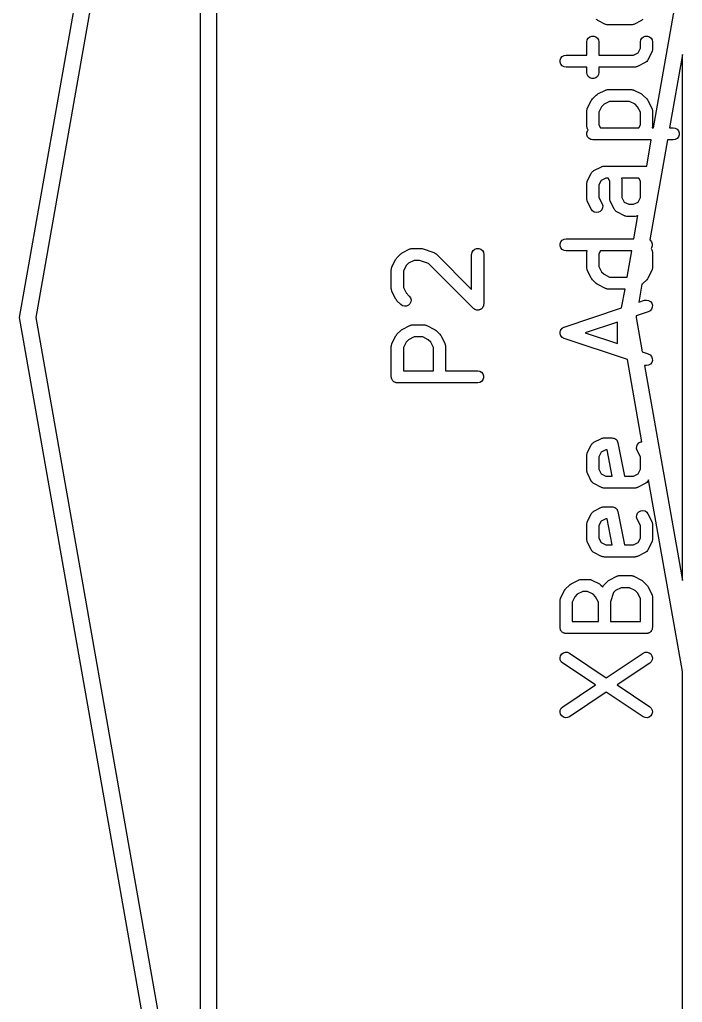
# Model space of a CAD drawing. Extents: x 173.7 to 229.3, y -126 to -74.1.
# Drawn here: x 173.65 to 181.9, y -108.52 to -96.29 of the extents above; entities that cross this region are included whole.
import ezdxf

# ---------------------------------------------------------------- set-up
doc = ezdxf.new("R2010")
doc.units = 0
doc.header["$MEASUREMENT"] = 0
doc.layers.add('BLACK', color=7, linetype='CONTINUOUS')

msp = doc.modelspace()

# ---------------------------------------------------------------- linework, layer by layer
at = {"layer": 'Black'}
for p, q in [((176.1, -89.8906), (176.1, -110.109)), ((175.9, -109.763), (175.9, -90.237)), ((173.65, -100), (175.239, -90.9878)), ((175.427, -91.0562), (173.85, -100)), ((181.54, -97.6393), (181.9, -95.5954)), ((180.838, -96.298), (180.828, -96.2911)), ((180.847, -96.3052), (180.838, -96.298)), ((180.943, -96.3528), (180.847, -96.3052)), ((181.391, -96.3052), (181.295, -96.3528)), ((181.4, -96.298), (181.391, -96.3052)), ((181.41, -96.2911), (181.4, -96.298)), ((180.947, -96.354), (180.943, -96.3528)), ((180.951, -96.3562), (180.947, -96.354)), ((180.959, -96.3577), (180.951, -96.3562)), ((180.968, -96.3602), (180.959, -96.3577)), ((180.972, -96.36), (180.968, -96.3602)), ((180.976, -96.3607), (180.972, -96.36)), ((181.262, -96.3607), (180.976, -96.3607)), ((181.266, -96.36), (181.262, -96.3607)), ((181.27, -96.3602), (181.266, -96.36)), ((181.279, -96.3577), (181.27, -96.3602)), ((181.288, -96.3562), (181.279, -96.3577)), ((181.291, -96.354), (181.288, -96.3562)), ((181.295, -96.3528), (181.291, -96.354)), ((180.711, -96.5714), (180.715, -96.5458)), ((180.711, -96.7345), (180.711, -96.5714)), ((180.715, -96.5458), (180.728, -96.5232)), ((180.728, -96.5232), (180.748, -96.5065)), ((180.748, -96.5065), (180.773, -96.4976)), ((180.773, -96.4976), (180.799, -96.4976)), ((180.799, -96.4976), (180.823, -96.5065)), ((180.823, -96.5065), (180.843, -96.5232)), ((180.843, -96.5232), (180.856, -96.5458)), ((180.856, -96.5458), (180.861, -96.5714)), ((180.861, -96.5714), (180.861, -96.7345)), ((181.377, -96.5714), (181.382, -96.5458)), ((181.377, -96.649), (181.377, -96.5714)), ((181.382, -96.5458), (181.395, -96.5232)), ((181.395, -96.5232), (181.415, -96.5065)), ((181.415, -96.5065), (181.439, -96.4976)), ((181.439, -96.4976), (181.465, -96.4976)), ((181.465, -96.4976), (181.49, -96.5065)), ((181.49, -96.5065), (181.51, -96.5232)), ((181.51, -96.5232), (181.523, -96.5458)), ((181.523, -96.5458), (181.527, -96.5714)), ((181.527, -96.5714), (181.527, -96.6667)), ((181.292, -96.7345), (181.349, -96.706)), ((181.349, -96.706), (181.377, -96.649)), ((181.519, -96.7002), (181.472, -96.7954)), ((181.521, -96.6961), (181.519, -96.7002)), ((181.523, -96.6923), (181.521, -96.6961)), ((181.524, -96.6837), (181.523, -96.6923)), ((181.527, -96.6752), (181.524, -96.6837)), ((181.527, -96.6667), (181.527, -96.6709)), ((181.527, -96.6709), (181.527, -96.6752)), ((180.379, -96.7965), (180.387, -96.772)), ((180.379, -96.8225), (180.379, -96.7965)), ((180.387, -96.847), (180.379, -96.8225)), ((180.387, -96.772), (180.404, -96.7521)), ((180.404, -96.7521), (180.427, -96.739)), ((180.427, -96.739), (180.452, -96.7345)), ((180.452, -96.7345), (180.711, -96.7345)), ((180.861, -96.7345), (181.292, -96.7345)), ((181.447, -96.8224), (181.438, -96.829)), ((181.456, -96.8164), (181.447, -96.8224)), ((181.458, -96.8147), (181.456, -96.8164)), ((181.459, -96.8135), (181.458, -96.8147)), ((181.465, -96.8043), (181.459, -96.8135)), ((181.472, -96.7954), (181.465, -96.8043)), ((181.9, -96.7297), (181.74, -97.6393)), ((181.9, -103.27), (181.9, -96.7297)), ((180.404, -96.867), (180.387, -96.847)), ((180.427, -96.88), (180.404, -96.867)), ((180.452, -96.8845), (180.427, -96.88)), ((180.711, -96.8845), (180.452, -96.8845)), ((180.711, -96.9524), (180.711, -96.8845)), ((181.31, -96.8845), (180.861, -96.8845)), ((180.861, -96.8845), (180.861, -96.9524)), ((181.314, -96.8838), (181.31, -96.8845)), ((181.318, -96.884), (181.314, -96.8838)), ((181.327, -96.8815), (181.318, -96.884)), ((181.335, -96.88), (181.327, -96.8815)), ((181.339, -96.8778), (181.335, -96.88)), ((181.343, -96.8766), (181.339, -96.8778)), ((181.438, -96.829), (181.343, -96.8766)), ((180.715, -96.978), (180.711, -96.9524)), ((180.728, -97.0006), (180.715, -96.978)), ((180.748, -97.0173), (180.728, -97.0006)), ((180.773, -97.0262), (180.748, -97.0173)), ((180.799, -97.0262), (180.773, -97.0262)), ((180.823, -97.0173), (180.799, -97.0262)), ((180.843, -97.0006), (180.823, -97.0173)), ((180.856, -96.978), (180.843, -97.0006)), ((180.861, -96.9524), (180.856, -96.978)), ((180.847, -97.2186), (180.943, -97.171)), ((180.943, -97.171), (180.947, -97.1698)), ((180.947, -97.1698), (180.951, -97.1676)), ((180.951, -97.1676), (180.959, -97.1661)), ((180.959, -97.1661), (180.968, -97.1636)), ((180.968, -97.1636), (180.972, -97.1638)), ((180.972, -97.1638), (180.976, -97.1631)), ((180.976, -97.1631), (181.262, -97.1631)), ((181.262, -97.1631), (181.266, -97.1638)), ((181.266, -97.1638), (181.27, -97.1636)), ((181.27, -97.1636), (181.279, -97.1661)), ((181.279, -97.1661), (181.288, -97.1676)), ((181.288, -97.1676), (181.291, -97.1698)), ((181.291, -97.1698), (181.295, -97.171)), ((181.295, -97.171), (181.391, -97.2186)), ((180.719, -97.395), (180.766, -97.2998)), ((180.766, -97.2998), (180.773, -97.2901)), ((180.773, -97.2901), (180.78, -97.2803)), ((180.78, -97.2803), (180.828, -97.2327)), ((180.828, -97.2327), (180.838, -97.2258)), ((180.838, -97.2258), (180.847, -97.2186)), ((180.994, -97.3131), (180.925, -97.3474)), ((181.244, -97.3131), (180.994, -97.3131)), ((181.313, -97.3474), (181.244, -97.3131)), ((181.391, -97.2186), (181.4, -97.2258)), ((181.4, -97.2258), (181.41, -97.2327)), ((181.41, -97.2327), (181.458, -97.2803)), ((181.458, -97.2803), (181.465, -97.2901)), ((181.465, -97.2901), (181.472, -97.2998)), ((181.472, -97.2998), (181.519, -97.395)), ((180.711, -97.42), (180.714, -97.4116)), ((180.711, -97.4243), (180.711, -97.42)), ((180.711, -97.4286), (180.711, -97.4243)), ((180.711, -97.619), (180.711, -97.4286)), ((180.714, -97.4116), (180.715, -97.4029)), ((180.715, -97.4029), (180.717, -97.3992)), ((180.717, -97.3992), (180.719, -97.395)), ((180.895, -97.3778), (180.861, -97.4463)), ((180.925, -97.3474), (180.895, -97.3778)), ((181.343, -97.3778), (181.313, -97.3474)), ((181.377, -97.4463), (181.343, -97.3778)), ((181.519, -97.395), (181.521, -97.3992)), ((181.521, -97.3992), (181.523, -97.4029)), ((181.523, -97.4029), (181.524, -97.4116)), ((181.524, -97.4116), (181.527, -97.42)), ((181.527, -97.42), (181.527, -97.4243)), ((181.527, -97.4243), (181.527, -97.4286)), ((181.527, -97.4286), (181.527, -97.619)), ((180.861, -97.4463), (180.861, -97.6013)), ((181.377, -97.6013), (181.377, -97.4463)), ((180.711, -97.6233), (180.711, -97.619)), ((180.711, -97.6276), (180.711, -97.6233)), ((180.714, -97.636), (180.711, -97.6276)), ((180.712, -97.7013), (180.721, -97.6768)), ((180.715, -97.6447), (180.714, -97.636)), ((180.717, -97.6484), (180.715, -97.6447)), ((180.719, -97.6526), (180.717, -97.6484)), ((180.727, -97.6693), (180.719, -97.6526)), ((180.721, -97.6768), (180.727, -97.6693)), ((180.861, -97.6013), (180.88, -97.6393)), ((180.88, -97.6393), (181.358, -97.6393)), ((181.358, -97.6393), (181.377, -97.6013)), ((181.527, -97.6276), (181.524, -97.636)), ((181.524, -97.636), (181.524, -97.6393)), ((181.524, -97.6393), (181.54, -97.6393)), ((181.527, -97.619), (181.527, -97.6233)), ((181.527, -97.6233), (181.527, -97.6276)), ((181.74, -97.6393), (181.786, -97.6393)), ((181.786, -97.6393), (181.811, -97.6438)), ((181.811, -97.6438), (181.834, -97.6568)), ((181.834, -97.6568), (181.851, -97.6768)), ((181.851, -97.6768), (181.86, -97.7013)), ((180.712, -97.7273), (180.712, -97.7013)), ((180.721, -97.7518), (180.712, -97.7273)), ((180.738, -97.7717), (180.721, -97.7518)), ((180.76, -97.7848), (180.738, -97.7717)), ((180.786, -97.7893), (180.76, -97.7848)), ((181.513, -97.7893), (180.786, -97.7893)), ((181.456, -98.116), (181.513, -97.7893)), ((181.713, -97.7893), (181.494, -99.0338)), ((181.786, -97.7893), (181.713, -97.7893)), ((181.811, -97.7848), (181.786, -97.7893)), ((181.834, -97.7717), (181.811, -97.7848)), ((181.851, -97.7518), (181.834, -97.7717)), ((181.86, -97.7273), (181.851, -97.7518)), ((181.86, -97.7013), (181.86, -97.7273)), ((180.791, -98.1776), (180.8, -98.171)), ((180.8, -98.171), (180.895, -98.1234)), ((180.895, -98.1234), (180.899, -98.1222)), ((180.899, -98.1222), (180.903, -98.12)), ((180.903, -98.12), (180.912, -98.1185)), ((180.912, -98.1185), (180.92, -98.116)), ((180.92, -98.116), (180.924, -98.1162)), ((180.924, -98.1162), (180.929, -98.1155)), ((180.929, -98.1155), (181.452, -98.1155)), ((181.452, -98.1155), (181.456, -98.116)), ((180.719, -98.2998), (180.766, -98.2046)), ((180.766, -98.2046), (180.773, -98.1957)), ((180.773, -98.1957), (180.779, -98.1865)), ((180.779, -98.1865), (180.781, -98.1853)), ((180.781, -98.1853), (180.782, -98.1836)), ((180.782, -98.1836), (180.791, -98.1776)), ((180.889, -98.294), (180.861, -98.351)), ((180.946, -98.2655), (180.889, -98.294)), ((180.977, -98.2655), (180.946, -98.2655)), ((180.996, -98.3034), (180.977, -98.2655)), ((181.143, -98.2655), (181.143, -98.2687)), ((181.358, -98.2655), (181.143, -98.2655)), ((181.143, -98.2687), (181.146, -98.2771)), ((181.146, -98.2771), (181.146, -98.2815)), ((181.146, -98.2815), (181.146, -98.2857)), ((181.146, -98.2857), (181.146, -98.5061)), ((181.377, -98.3034), (181.358, -98.2655)), ((180.711, -98.3248), (180.714, -98.3163)), ((180.711, -98.3291), (180.711, -98.3248)), ((180.711, -98.3333), (180.711, -98.3291)), ((180.711, -98.5238), (180.711, -98.3333)), ((180.714, -98.3163), (180.715, -98.3077)), ((180.715, -98.3077), (180.717, -98.3039)), ((180.717, -98.3039), (180.719, -98.2998)), ((180.861, -98.351), (180.861, -98.5061)), ((180.996, -98.5238), (180.996, -98.3034)), ((181.377, -98.5061), (181.377, -98.3034)), ((180.711, -98.5281), (180.711, -98.5238)), ((180.711, -98.5324), (180.711, -98.5281)), ((180.714, -98.5408), (180.711, -98.5324)), ((180.861, -98.5061), (180.9, -98.5855)), ((180.997, -98.5281), (180.996, -98.5238)), ((180.997, -98.5324), (180.997, -98.5281)), ((180.999, -98.5408), (180.997, -98.5324)), ((181.146, -98.5061), (181.175, -98.5631)), ((181.349, -98.5631), (181.377, -98.5061)), ((180.715, -98.5495), (180.714, -98.5408)), ((180.717, -98.5532), (180.715, -98.5495)), ((180.719, -98.5573), (180.717, -98.5532)), ((180.766, -98.6526), (180.719, -98.5573)), ((180.782, -98.6735), (180.766, -98.6526)), ((180.896, -98.6604), (180.878, -98.6793)), ((180.906, -98.6365), (180.896, -98.6604)), ((180.9, -98.5855), (180.908, -98.6105)), ((180.908, -98.6105), (180.906, -98.6365)), ((181.001, -98.5495), (180.999, -98.5408)), ((181.003, -98.5532), (181.001, -98.5495)), ((181.004, -98.5573), (181.003, -98.5532)), ((181.052, -98.6526), (181.004, -98.5573)), ((181.059, -98.6614), (181.052, -98.6526)), ((181.065, -98.6706), (181.059, -98.6614)), ((181.175, -98.5631), (181.232, -98.5917)), ((181.232, -98.5917), (181.292, -98.5917)), ((181.292, -98.5917), (181.349, -98.5631)), ((180.804, -98.6879), (180.782, -98.6735)), ((180.829, -98.6939), (180.804, -98.6879)), ((180.855, -98.6909), (180.829, -98.6939)), ((180.878, -98.6793), (180.855, -98.6909)), ((181.066, -98.6718), (181.065, -98.6706)), ((181.067, -98.6735), (181.066, -98.6718)), ((181.077, -98.6796), (181.067, -98.6735)), ((181.086, -98.6861), (181.077, -98.6796)), ((181.181, -98.7337), (181.086, -98.6861)), ((181.185, -98.735), (181.181, -98.7337)), ((181.189, -98.7371), (181.185, -98.735)), ((181.197, -98.7387), (181.189, -98.7371)), ((181.206, -98.7412), (181.197, -98.7387)), ((181.21, -98.7409), (181.206, -98.7412)), ((181.214, -98.7417), (181.21, -98.7409)), ((181.31, -98.7417), (181.214, -98.7417)), ((181.296, -99.0202), (181.347, -98.7318)), ((181.314, -98.7409), (181.31, -98.7417)), ((181.318, -98.7412), (181.314, -98.7409)), ((181.327, -98.7387), (181.318, -98.7412)), ((181.335, -98.7371), (181.327, -98.7387)), ((181.339, -98.735), (181.335, -98.7371)), ((181.343, -98.7337), (181.339, -98.735)), ((181.347, -98.7318), (181.343, -98.7337)), ((180.404, -99.0378), (180.427, -99.0248)), ((180.427, -99.0248), (180.452, -99.0202)), ((180.452, -99.0202), (181.296, -99.0202)), ((178.414, -99.1948), (178.509, -99.1472)), ((178.509, -99.1472), (178.513, -99.146)), ((178.513, -99.146), (178.517, -99.1438)), ((178.517, -99.1438), (178.526, -99.1423)), ((178.526, -99.1423), (178.534, -99.1398)), ((178.534, -99.1398), (178.539, -99.14)), ((178.539, -99.14), (178.543, -99.1393)), ((178.543, -99.1393), (178.638, -99.1393)), ((178.638, -99.1393), (178.65, -99.1414)), ((178.65, -99.1414), (178.662, -99.1431)), ((178.662, -99.1431), (178.805, -99.1908)), ((179.295, -99.1661), (179.315, -99.1493)), ((179.315, -99.1493), (179.339, -99.1404)), ((179.339, -99.1404), (179.365, -99.1404)), ((179.365, -99.1404), (179.39, -99.1493)), ((179.39, -99.1493), (179.41, -99.1661)), ((180.379, -99.0822), (180.387, -99.0577)), ((180.379, -99.1083), (180.379, -99.0822)), ((180.387, -99.1327), (180.379, -99.1083)), ((180.387, -99.0577), (180.404, -99.0378)), ((180.404, -99.1527), (180.387, -99.1327)), ((181.494, -99.0338), (181.501, -99.0378)), ((181.501, -99.0378), (181.517, -99.0577)), ((181.517, -99.1327), (181.511, -99.1402)), ((181.511, -99.1402), (181.519, -99.1569)), ((181.517, -99.0577), (181.526, -99.0822)), ((181.526, -99.1083), (181.517, -99.1327)), ((181.526, -99.0822), (181.526, -99.1083)), ((178.333, -99.276), (178.34, -99.2663)), ((178.34, -99.2663), (178.347, -99.2565)), ((178.347, -99.2565), (178.395, -99.2089)), ((178.395, -99.2089), (178.404, -99.202)), ((178.404, -99.202), (178.414, -99.1948)), ((178.805, -99.1908), (178.808, -99.1928)), ((178.808, -99.1928), (178.813, -99.1939)), ((178.813, -99.1939), (178.82, -99.199)), ((178.82, -99.199), (178.828, -99.2032)), ((178.828, -99.2032), (178.83, -99.2064)), ((178.83, -99.2064), (178.834, -99.2089)), ((178.834, -99.2089), (179.277, -99.6523)), ((179.277, -99.2143), (179.282, -99.1886)), ((179.277, -99.6523), (179.277, -99.2143)), ((179.282, -99.1886), (179.295, -99.1661)), ((179.41, -99.1661), (179.423, -99.1886)), ((179.423, -99.1886), (179.427, -99.2143)), ((179.427, -99.2143), (179.427, -99.8333)), ((180.427, -99.1657), (180.404, -99.1527)), ((180.452, -99.1702), (180.427, -99.1657)), ((180.714, -99.1702), (180.452, -99.1702)), ((180.711, -99.1819), (180.714, -99.1735)), ((180.711, -99.1862), (180.711, -99.1819)), ((180.711, -99.1905), (180.711, -99.1862)), ((180.711, -99.381), (180.711, -99.1905)), ((180.714, -99.1735), (180.714, -99.1702)), ((180.88, -99.1702), (180.861, -99.2082)), ((180.861, -99.2082), (180.861, -99.3632)), ((181.27, -99.1702), (180.88, -99.1702)), ((181.212, -99.4964), (181.27, -99.1702)), ((181.519, -99.1569), (181.521, -99.1611)), ((181.521, -99.1611), (181.523, -99.1648)), ((181.523, -99.1648), (181.524, -99.1735)), ((181.524, -99.1735), (181.527, -99.1819)), ((181.527, -99.1819), (181.527, -99.1862)), ((181.527, -99.1862), (181.527, -99.1905)), ((181.527, -99.1905), (181.527, -99.381)), ((178.278, -99.3962), (178.28, -99.3878)), ((178.28, -99.3878), (178.282, -99.3791)), ((178.282, -99.3791), (178.284, -99.3754)), ((178.284, -99.3754), (178.285, -99.3712)), ((178.285, -99.3712), (178.333, -99.276)), ((178.462, -99.3539), (178.427, -99.4225)), ((178.492, -99.3235), (178.462, -99.3539)), ((178.561, -99.2893), (178.492, -99.3235)), ((178.626, -99.2893), (178.561, -99.2893)), ((178.74, -99.3275), (178.626, -99.2893)), ((179.299, -99.8864), (178.74, -99.3275)), ((180.711, -99.3852), (180.711, -99.381)), ((180.711, -99.3895), (180.711, -99.3852)), ((180.714, -99.3979), (180.711, -99.3895)), ((180.861, -99.3632), (180.895, -99.4318)), ((181.527, -99.3895), (181.524, -99.3979)), ((181.527, -99.381), (181.527, -99.3852)), ((181.527, -99.3852), (181.527, -99.3895)), ((178.277, -99.4048), (178.278, -99.4005)), ((178.277, -99.6429), (178.277, -99.4048)), ((178.278, -99.4005), (178.278, -99.3962)), ((178.427, -99.4225), (178.427, -99.6252)), ((180.715, -99.4066), (180.714, -99.3979)), ((180.717, -99.4103), (180.715, -99.4066)), ((180.719, -99.4145), (180.717, -99.4103)), ((180.766, -99.5097), (180.719, -99.4145)), ((180.773, -99.5194), (180.766, -99.5097)), ((180.895, -99.4318), (180.925, -99.4622)), ((180.925, -99.4622), (180.994, -99.4964)), ((180.994, -99.4964), (181.212, -99.4964)), ((181.472, -99.5097), (181.465, -99.5194)), ((181.519, -99.4145), (181.472, -99.5097)), ((181.521, -99.4103), (181.519, -99.4145)), ((181.523, -99.4066), (181.521, -99.4103)), ((181.524, -99.3979), (181.523, -99.4066)), ((178.427, -99.6252), (178.462, -99.6937)), ((180.78, -99.5292), (180.773, -99.5194)), ((180.828, -99.5768), (180.78, -99.5292)), ((180.838, -99.5837), (180.828, -99.5768)), ((180.847, -99.5909), (180.838, -99.5837)), ((180.943, -99.6385), (180.847, -99.5909)), ((180.947, -99.6397), (180.943, -99.6385)), ((180.951, -99.6419), (180.947, -99.6397)), ((181.396, -99.5868), (181.357, -99.8099)), ((181.4, -99.5837), (181.396, -99.5868)), ((181.41, -99.5768), (181.4, -99.5837)), ((181.458, -99.5292), (181.41, -99.5768)), ((181.465, -99.5194), (181.458, -99.5292)), ((178.278, -99.6471), (178.277, -99.6429)), ((178.278, -99.6514), (178.278, -99.6471)), ((178.28, -99.6599), (178.278, -99.6514)), ((178.282, -99.6685), (178.28, -99.6599)), ((178.284, -99.6723), (178.282, -99.6685)), ((178.285, -99.6764), (178.284, -99.6723)), ((178.333, -99.7716), (178.285, -99.6764)), ((178.462, -99.6937), (178.501, -99.7327)), ((178.501, -99.7327), (178.516, -99.754)), ((178.516, -99.754), (178.522, -99.7792)), ((180.959, -99.6434), (180.951, -99.6419)), ((180.968, -99.6459), (180.959, -99.6434)), ((180.972, -99.6457), (180.968, -99.6459)), ((180.976, -99.6464), (180.972, -99.6457)), ((181.186, -99.6464), (180.976, -99.6464)), ((181.144, -99.8808), (181.186, -99.6464)), ((178.34, -99.7813), (178.333, -99.7716)), ((178.347, -99.7911), (178.34, -99.7813)), ((178.395, -99.8387), (178.347, -99.7911)), ((178.416, -99.8537), (178.395, -99.8387)), ((178.441, -99.8604), (178.416, -99.8537)), ((178.467, -99.8582), (178.441, -99.8604)), ((178.491, -99.8472), (178.467, -99.8582)), ((178.509, -99.8287), (178.491, -99.8472)), ((178.52, -99.8051), (178.509, -99.8287)), ((178.522, -99.7792), (178.52, -99.8051)), ((179.41, -99.8815), (179.402, -99.8878)), ((179.411, -99.8787), (179.41, -99.8815)), ((179.414, -99.8764), (179.411, -99.8787)), ((179.418, -99.8675), (179.414, -99.8764)), ((179.423, -99.859), (179.418, -99.8675)), ((179.425, -99.8527), (179.423, -99.8557)), ((179.423, -99.8557), (179.423, -99.859)), ((179.426, -99.843), (179.425, -99.8527)), ((179.427, -99.8333), (179.426, -99.843)), ((180.429, -100.119), (181.144, -99.8808)), ((181.357, -99.8099), (181.429, -99.786)), ((181.429, -99.786), (181.454, -99.7822)), ((181.454, -99.7822), (181.48, -99.7874)), ((181.48, -99.7874), (181.502, -99.801)), ((181.502, -99.801), (181.518, -99.8214)), ((181.526, -99.8722), (181.516, -99.8964)), ((181.518, -99.8214), (181.527, -99.8461)), ((181.527, -99.8461), (181.526, -99.8722)), ((175.239, -109.012), (173.65, -100)), ((173.85, -100), (175.427, -108.944)), ((179.307, -99.892), (179.299, -99.8864)), ((179.315, -99.8983), (179.307, -99.892)), ((179.318, -99.8994), (179.315, -99.8983)), ((179.321, -99.9013), (179.318, -99.8994)), ((179.33, -99.9038), (179.321, -99.9013)), ((179.339, -99.9072), (179.33, -99.9038)), ((179.343, -99.9072), (179.339, -99.9072)), ((179.346, -99.908), (179.343, -99.9072)), ((179.356, -99.9072), (179.346, -99.908)), ((179.365, -99.9072), (179.356, -99.9072)), ((179.369, -99.9061), (179.365, -99.9072)), ((179.372, -99.9058), (179.369, -99.9061)), ((179.381, -99.9016), (179.372, -99.9058)), ((179.39, -99.8983), (179.381, -99.9016)), ((179.392, -99.8962), (179.39, -99.8983)), ((179.395, -99.8948), (179.392, -99.8962)), ((179.402, -99.8878), (179.395, -99.8948)), ((181.327, -99.9779), (181.323, -100)), ((181.323, -100), (181.399, -100.427)), ((181.476, -99.9283), (181.327, -99.9779)), ((181.499, -99.9159), (181.476, -99.9283)), ((181.516, -99.8964), (181.499, -99.9159)), ((178.414, -100.147), (178.509, -100.1)), ((178.509, -100.1), (178.513, -100.098)), ((178.513, -100.098), (178.517, -100.096)), ((178.517, -100.096), (178.526, -100.095)), ((178.526, -100.095), (178.534, -100.092)), ((178.534, -100.092), (178.539, -100.092)), ((178.539, -100.092), (178.543, -100.092)), ((178.543, -100.092), (178.686, -100.092)), ((178.686, -100.092), (178.69, -100.092)), ((178.69, -100.092), (178.694, -100.092)), ((178.694, -100.092), (178.703, -100.095)), ((178.703, -100.095), (178.711, -100.096)), ((178.711, -100.096), (178.715, -100.098)), ((178.715, -100.098), (178.719, -100.1)), ((178.719, -100.1), (178.814, -100.147)), ((180.406, -100.132), (180.415, -100.126)), ((180.415, -100.126), (180.425, -100.121)), ((180.425, -100.121), (180.427, -100.12)), ((180.427, -100.12), (180.429, -100.119)), ((181.092, -100.056), (180.69, -100.19)), ((181.092, -100.325), (181.092, -100.056)), ((178.285, -100.324), (178.333, -100.228)), ((178.333, -100.228), (178.34, -100.219)), ((178.34, -100.219), (178.347, -100.209)), ((178.347, -100.209), (178.395, -100.161)), ((178.395, -100.161), (178.404, -100.154)), ((178.404, -100.154), (178.414, -100.147)), ((178.561, -100.242), (178.492, -100.276)), ((178.668, -100.242), (178.561, -100.242)), ((178.737, -100.276), (178.668, -100.242)), ((178.814, -100.147), (178.824, -100.154)), ((178.824, -100.154), (178.834, -100.161)), ((178.834, -100.161), (178.882, -100.209)), ((178.882, -100.209), (178.888, -100.219)), ((178.888, -100.219), (178.896, -100.228)), ((178.896, -100.228), (178.943, -100.324)), ((180.378, -100.179), (180.379, -100.178)), ((180.378, -100.19), (180.378, -100.179)), ((180.378, -100.201), (180.378, -100.19)), ((180.379, -100.203), (180.378, -100.201)), ((180.379, -100.175), (180.383, -100.165)), ((180.379, -100.178), (180.379, -100.175)), ((180.379, -100.206), (180.379, -100.203)), ((180.383, -100.216), (180.379, -100.206)), ((180.383, -100.165), (180.386, -100.155)), ((180.386, -100.226), (180.383, -100.216)), ((180.386, -100.155), (180.388, -100.153)), ((180.388, -100.228), (180.386, -100.226)), ((180.388, -100.151), (180.396, -100.143)), ((180.388, -100.153), (180.388, -100.151)), ((180.388, -100.23), (180.388, -100.228)), ((180.396, -100.238), (180.388, -100.23)), ((180.396, -100.143), (180.403, -100.134)), ((180.403, -100.247), (180.396, -100.238)), ((180.403, -100.134), (180.404, -100.133)), ((180.404, -100.248), (180.403, -100.247)), ((180.404, -100.133), (180.406, -100.132)), ((180.406, -100.249), (180.404, -100.248)), ((180.415, -100.254), (180.406, -100.249)), ((180.69, -100.19), (181.092, -100.325)), ((178.277, -100.357), (178.278, -100.353)), ((178.277, -100.738), (178.277, -100.357)), ((178.278, -100.349), (178.28, -100.34)), ((178.278, -100.353), (178.278, -100.349)), ((178.28, -100.34), (178.282, -100.331)), ((178.282, -100.331), (178.284, -100.328)), ((178.284, -100.328), (178.285, -100.324)), ((178.462, -100.306), (178.427, -100.375)), ((178.492, -100.276), (178.462, -100.306)), ((178.767, -100.306), (178.737, -100.276)), ((178.801, -100.375), (178.767, -100.306)), ((178.943, -100.324), (178.945, -100.328)), ((178.945, -100.328), (178.947, -100.331)), ((178.947, -100.331), (178.948, -100.34)), ((178.948, -100.34), (178.951, -100.349)), ((178.951, -100.349), (178.95, -100.353)), ((178.95, -100.353), (178.951, -100.357)), ((178.951, -100.357), (178.951, -100.663)), ((180.425, -100.26), (180.415, -100.254)), ((180.427, -100.261), (180.425, -100.26)), ((180.429, -100.262), (180.427, -100.261)), ((181.216, -100.524), (180.429, -100.262)), ((178.427, -100.375), (178.427, -100.663)), ((178.801, -100.663), (178.801, -100.375)), ((181.399, -100.427), (181.476, -100.453)), ((181.476, -100.453), (181.499, -100.465)), ((181.499, -100.465), (181.516, -100.485)), ((181.516, -100.485), (181.526, -100.509)), ((181.396, -101.546), (181.216, -100.524)), ((181.429, -100.595), (181.428, -100.595)), ((181.428, -100.595), (181.9, -103.27)), ((181.454, -100.599), (181.429, -100.595)), ((181.48, -100.594), (181.454, -100.599)), ((181.502, -100.58), (181.48, -100.594)), ((181.518, -100.56), (181.502, -100.58)), ((181.527, -100.535), (181.518, -100.56)), ((181.526, -100.509), (181.527, -100.535)), ((178.279, -100.745), (178.277, -100.738)), ((178.427, -100.663), (178.801, -100.663)), ((178.951, -100.663), (179.352, -100.663)), ((179.352, -100.663), (179.378, -100.668)), ((179.378, -100.668), (179.401, -100.681)), ((179.401, -100.681), (179.417, -100.701)), ((179.417, -100.701), (179.426, -100.725)), ((179.426, -100.725), (179.426, -100.751)), ((178.279, -100.751), (178.279, -100.745)), ((178.281, -100.757), (178.279, -100.751)), ((178.282, -100.764), (178.281, -100.757)), ((178.285, -100.769), (178.282, -100.764)), ((178.287, -100.776), (178.285, -100.769)), ((178.292, -100.781), (178.287, -100.776)), ((178.295, -100.786), (178.292, -100.781)), ((178.3, -100.791), (178.295, -100.786)), ((178.304, -100.796), (178.3, -100.791)), ((178.31, -100.799), (178.304, -100.796)), ((178.315, -100.803), (178.31, -100.799)), ((178.321, -100.805), (178.315, -100.803)), ((178.327, -100.809), (178.321, -100.805)), ((178.333, -100.81), (178.327, -100.809)), ((178.339, -100.812), (178.333, -100.81)), ((178.346, -100.812), (178.339, -100.812)), ((178.352, -100.813), (178.346, -100.812)), ((179.352, -100.813), (178.352, -100.813)), ((179.378, -100.809), (179.352, -100.813)), ((179.401, -100.796), (179.378, -100.809)), ((179.417, -100.776), (179.401, -100.796)), ((179.426, -100.751), (179.417, -100.776)), ((180.719, -101.681), (180.766, -101.586)), ((180.766, -101.586), (180.773, -101.577)), ((180.773, -101.577), (180.779, -101.567)), ((180.779, -101.567), (180.781, -101.566)), ((180.781, -101.566), (180.782, -101.565)), ((180.782, -101.565), (180.791, -101.559)), ((180.791, -101.559), (180.8, -101.552)), ((180.8, -101.552), (180.895, -101.504)), ((180.895, -101.504), (180.899, -101.503)), ((180.899, -101.503), (180.903, -101.501)), ((180.903, -101.501), (180.912, -101.499)), ((180.912, -101.499), (180.92, -101.497)), ((180.92, -101.497), (180.924, -101.497)), ((180.924, -101.497), (180.929, -101.496)), ((180.929, -101.496), (181.024, -101.496)), ((181.024, -101.496), (181.036, -101.499)), ((181.036, -101.499), (181.048, -101.5)), ((181.048, -101.5), (181.049, -101.501)), ((181.049, -101.501), (181.049, -101.501)), ((181.049, -101.501), (181.06, -101.507)), ((181.06, -101.507), (181.071, -101.513)), ((181.071, -101.513), (181.071, -101.514)), ((181.071, -101.514), (181.072, -101.514)), ((181.072, -101.514), (181.08, -101.523)), ((181.08, -101.523), (181.088, -101.532)), ((181.088, -101.532), (181.088, -101.533)), ((181.088, -101.533), (181.089, -101.534)), ((181.089, -101.534), (181.093, -101.545)), ((181.093, -101.545), (181.097, -101.557)), ((181.097, -101.557), (181.181, -101.973)), ((181.332, -101.602), (181.342, -101.578)), ((181.342, -101.578), (181.36, -101.559)), ((181.36, -101.559), (181.383, -101.547)), ((181.383, -101.547), (181.396, -101.546)), ((180.711, -101.706), (180.714, -101.697)), ((180.711, -101.71), (180.711, -101.706)), ((180.711, -101.714), (180.711, -101.71)), ((180.711, -101.905), (180.711, -101.714)), ((180.714, -101.697), (180.715, -101.689)), ((180.715, -101.689), (180.717, -101.685)), ((180.717, -101.685), (180.719, -101.681)), ((180.889, -101.675), (180.861, -101.732)), ((180.946, -101.646), (180.889, -101.675)), ((180.962, -101.646), (180.946, -101.646)), ((181.028, -101.973), (180.962, -101.646)), ((181.33, -101.628), (181.332, -101.602)), ((181.338, -101.653), (181.33, -101.628)), ((181.377, -101.732), (181.338, -101.653)), ((180.861, -101.732), (180.861, -101.887)), ((181.377, -101.887), (181.377, -101.732)), ((180.711, -101.909), (180.711, -101.905)), ((180.711, -101.913), (180.711, -101.909)), ((180.714, -101.922), (180.711, -101.913)), ((180.715, -101.93), (180.714, -101.922)), ((180.717, -101.934), (180.715, -101.93)), ((180.719, -101.938), (180.717, -101.934)), ((180.766, -102.034), (180.719, -101.938)), ((180.861, -101.887), (180.889, -101.944)), ((180.889, -101.944), (180.946, -101.973)), ((181.292, -101.973), (181.349, -101.944)), ((181.349, -101.944), (181.377, -101.887)), ((180.773, -102.042), (180.766, -102.034)), ((180.779, -102.052), (180.773, -102.042)), ((180.781, -102.053), (180.779, -102.052)), ((180.782, -102.054), (180.781, -102.053)), ((180.791, -102.061), (180.782, -102.054)), ((180.8, -102.067), (180.791, -102.061)), ((180.895, -102.115), (180.8, -102.067)), ((180.946, -101.973), (181.028, -101.973)), ((181.181, -101.973), (181.292, -101.973)), ((181.438, -102.067), (181.343, -102.115)), ((181.447, -102.061), (181.438, -102.067)), ((181.456, -102.054), (181.447, -102.061)), ((181.458, -102.053), (181.456, -102.054)), ((181.459, -102.052), (181.458, -102.053)), ((181.465, -102.042), (181.459, -102.052)), ((181.472, -102.034), (181.465, -102.042)), ((181.479, -102.019), (181.472, -102.034)), ((181.9, -104.405), (181.479, -102.019)), ((180.899, -102.116), (180.895, -102.115)), ((180.903, -102.118), (180.899, -102.116)), ((180.912, -102.12), (180.903, -102.118)), ((180.92, -102.122), (180.912, -102.12)), ((180.924, -102.122), (180.92, -102.122)), ((180.929, -102.123), (180.924, -102.122)), ((181.31, -102.123), (180.929, -102.123)), ((181.314, -102.122), (181.31, -102.123)), ((181.318, -102.122), (181.314, -102.122)), ((181.327, -102.12), (181.318, -102.122)), ((181.335, -102.118), (181.327, -102.12)), ((181.339, -102.116), (181.335, -102.118)), ((181.343, -102.115), (181.339, -102.116)), ((180.719, -102.538), (180.766, -102.443)), ((180.766, -102.443), (180.773, -102.434)), ((180.773, -102.434), (180.779, -102.425)), ((180.779, -102.425), (180.781, -102.423)), ((180.781, -102.423), (180.782, -102.422)), ((180.782, -102.422), (180.791, -102.416)), ((180.791, -102.416), (180.8, -102.409)), ((180.8, -102.409), (180.895, -102.361)), ((180.895, -102.361), (180.899, -102.36)), ((180.899, -102.36), (180.903, -102.358)), ((180.903, -102.358), (180.912, -102.357)), ((180.912, -102.357), (180.92, -102.354)), ((180.92, -102.354), (180.924, -102.354)), ((180.924, -102.354), (180.929, -102.354)), ((180.929, -102.354), (181.024, -102.354)), ((181.024, -102.354), (181.036, -102.356)), ((181.036, -102.356), (181.048, -102.358)), ((181.048, -102.358), (181.049, -102.358)), ((181.049, -102.358), (181.049, -102.358)), ((181.049, -102.358), (181.06, -102.364)), ((181.06, -102.364), (181.071, -102.37)), ((181.071, -102.37), (181.071, -102.371)), ((181.071, -102.371), (181.072, -102.371)), ((181.072, -102.371), (181.08, -102.38)), ((181.08, -102.38), (181.088, -102.39)), ((181.088, -102.39), (181.088, -102.39)), ((181.088, -102.39), (181.089, -102.391)), ((181.089, -102.391), (181.093, -102.403)), ((181.093, -102.403), (181.097, -102.414)), ((181.097, -102.414), (181.181, -102.83)), ((181.332, -102.459), (181.342, -102.435)), ((181.342, -102.435), (181.36, -102.416)), ((181.36, -102.416), (181.383, -102.404)), ((181.383, -102.404), (181.409, -102.401)), ((181.409, -102.401), (181.435, -102.407)), ((181.435, -102.407), (181.456, -102.422)), ((181.456, -102.422), (181.472, -102.443)), ((181.472, -102.443), (181.519, -102.538)), ((180.711, -102.563), (180.714, -102.554)), ((180.711, -102.567), (180.711, -102.563)), ((180.711, -102.571), (180.711, -102.567)), ((180.711, -102.762), (180.711, -102.571)), ((180.714, -102.554), (180.715, -102.546)), ((180.715, -102.546), (180.717, -102.542)), ((180.717, -102.542), (180.719, -102.538)), ((180.889, -102.532), (180.861, -102.589)), ((180.946, -102.504), (180.889, -102.532)), ((180.962, -102.504), (180.946, -102.504)), ((181.028, -102.83), (180.962, -102.504)), ((181.33, -102.485), (181.332, -102.459)), ((181.338, -102.51), (181.33, -102.485)), ((181.377, -102.589), (181.338, -102.51)), ((181.519, -102.538), (181.521, -102.542)), ((181.521, -102.542), (181.523, -102.546)), ((181.523, -102.546), (181.524, -102.554)), ((181.524, -102.554), (181.527, -102.563)), ((181.527, -102.563), (181.527, -102.567)), ((181.527, -102.567), (181.527, -102.571)), ((181.527, -102.571), (181.527, -102.762)), ((180.861, -102.589), (180.861, -102.744)), ((181.377, -102.744), (181.377, -102.589)), ((180.711, -102.766), (180.711, -102.762)), ((180.711, -102.77), (180.711, -102.766)), ((180.714, -102.779), (180.711, -102.77)), ((180.715, -102.788), (180.714, -102.779)), ((180.717, -102.791), (180.715, -102.788)), ((180.719, -102.795), (180.717, -102.791)), ((180.766, -102.891), (180.719, -102.795)), ((180.861, -102.744), (180.889, -102.801)), ((180.889, -102.801), (180.946, -102.83)), ((181.292, -102.83), (181.349, -102.801)), ((181.349, -102.801), (181.377, -102.744)), ((181.519, -102.795), (181.472, -102.891)), ((181.521, -102.791), (181.519, -102.795)), ((181.523, -102.788), (181.521, -102.791)), ((181.524, -102.779), (181.523, -102.788)), ((181.527, -102.77), (181.524, -102.779)), ((181.527, -102.762), (181.527, -102.766)), ((181.527, -102.766), (181.527, -102.77)), ((180.773, -102.9), (180.766, -102.891)), ((180.779, -102.909), (180.773, -102.9)), ((180.781, -102.91), (180.779, -102.909)), ((180.782, -102.912), (180.781, -102.91)), ((180.791, -102.918), (180.782, -102.912)), ((180.8, -102.924), (180.791, -102.918)), ((180.895, -102.972), (180.8, -102.924)), ((180.946, -102.83), (181.028, -102.83)), ((181.181, -102.83), (181.292, -102.83)), ((181.438, -102.924), (181.343, -102.972)), ((181.447, -102.918), (181.438, -102.924)), ((181.456, -102.912), (181.447, -102.918)), ((181.458, -102.91), (181.456, -102.912)), ((181.459, -102.909), (181.458, -102.91)), ((181.465, -102.9), (181.459, -102.909)), ((181.472, -102.891), (181.465, -102.9)), ((180.899, -102.973), (180.895, -102.972)), ((180.903, -102.975), (180.899, -102.973)), ((180.912, -102.977), (180.903, -102.975)), ((180.92, -102.979), (180.912, -102.977)), ((180.924, -102.979), (180.92, -102.979)), ((180.929, -102.98), (180.924, -102.979)), ((181.31, -102.98), (180.929, -102.98)), ((181.314, -102.979), (181.31, -102.98)), ((181.318, -102.979), (181.314, -102.979)), ((181.327, -102.977), (181.318, -102.979)), ((181.335, -102.975), (181.327, -102.977)), ((181.339, -102.973), (181.335, -102.975)), ((181.343, -102.972), (181.339, -102.973)), ((180.514, -103.314), (180.609, -103.266)), ((180.609, -103.266), (180.613, -103.265)), ((180.613, -103.265), (180.617, -103.263)), ((180.617, -103.263), (180.626, -103.261)), ((180.626, -103.261), (180.634, -103.259)), ((180.634, -103.259), (180.639, -103.259)), ((180.639, -103.259), (180.643, -103.258)), ((180.643, -103.258), (180.738, -103.258)), ((180.738, -103.258), (180.742, -103.259)), ((180.742, -103.259), (180.747, -103.259)), ((180.747, -103.259), (180.755, -103.261)), ((180.755, -103.261), (180.764, -103.263)), ((180.764, -103.263), (180.767, -103.265)), ((180.767, -103.265), (180.772, -103.266)), ((180.772, -103.266), (180.867, -103.314)), ((180.923, -103.328), (180.971, -103.28)), ((180.971, -103.28), (180.981, -103.273)), ((180.981, -103.273), (180.99, -103.266)), ((180.99, -103.266), (181.086, -103.219)), ((181.086, -103.219), (181.09, -103.217)), ((181.09, -103.217), (181.093, -103.215)), ((181.093, -103.215), (181.102, -103.214)), ((181.102, -103.214), (181.11, -103.211)), ((181.11, -103.211), (181.115, -103.211)), ((181.115, -103.211), (181.119, -103.211)), ((181.119, -103.211), (181.262, -103.211)), ((181.262, -103.211), (181.266, -103.211)), ((181.266, -103.211), (181.27, -103.211)), ((181.27, -103.211), (181.279, -103.214)), ((181.279, -103.214), (181.288, -103.215)), ((181.288, -103.215), (181.291, -103.217)), ((181.291, -103.217), (181.295, -103.219)), ((181.295, -103.219), (181.391, -103.266)), ((181.391, -103.266), (181.4, -103.273)), ((181.4, -103.273), (181.41, -103.28)), ((181.41, -103.28), (181.458, -103.328)), ((180.385, -103.49), (180.433, -103.395)), ((180.433, -103.395), (180.44, -103.385)), ((180.44, -103.385), (180.447, -103.376)), ((180.447, -103.376), (180.495, -103.328)), ((180.495, -103.328), (180.504, -103.321)), ((180.504, -103.321), (180.514, -103.314)), ((180.661, -103.408), (180.592, -103.443)), ((180.72, -103.408), (180.661, -103.408)), ((180.789, -103.443), (180.72, -103.408)), ((180.867, -103.314), (180.877, -103.321)), ((180.877, -103.321), (180.886, -103.328)), ((180.886, -103.328), (180.908, -103.35)), ((180.908, -103.349), (180.913, -103.342)), ((180.908, -103.35), (180.908, -103.349)), ((180.913, -103.342), (180.917, -103.334)), ((180.917, -103.334), (180.921, -103.331)), ((180.921, -103.331), (180.923, -103.328)), ((181.042, -103.421), (181.004, -103.536)), ((181.068, -103.395), (181.042, -103.421)), ((181.137, -103.361), (181.068, -103.395)), ((181.244, -103.361), (181.137, -103.361)), ((181.313, -103.395), (181.244, -103.361)), ((181.343, -103.425), (181.313, -103.395)), ((181.377, -103.494), (181.343, -103.425)), ((181.458, -103.328), (181.465, -103.338)), ((181.465, -103.338), (181.472, -103.347)), ((181.472, -103.347), (181.519, -103.443)), ((180.377, -103.524), (180.378, -103.52)), ((180.377, -103.857), (180.377, -103.524)), ((180.378, -103.515), (180.38, -103.507)), ((180.378, -103.52), (180.378, -103.515)), ((180.38, -103.507), (180.382, -103.498)), ((180.382, -103.498), (180.384, -103.494)), ((180.384, -103.494), (180.385, -103.49)), ((180.562, -103.473), (180.527, -103.542)), ((180.527, -103.542), (180.527, -103.782)), ((180.592, -103.443), (180.562, -103.473)), ((180.819, -103.473), (180.789, -103.443)), ((180.854, -103.542), (180.819, -103.473)), ((180.854, -103.782), (180.854, -103.542)), ((181.004, -103.536), (181.004, -103.782)), ((181.377, -103.782), (181.377, -103.494)), ((181.519, -103.443), (181.521, -103.447)), ((181.521, -103.447), (181.523, -103.451)), ((181.523, -103.451), (181.524, -103.459)), ((181.524, -103.459), (181.527, -103.468)), ((181.527, -103.468), (181.527, -103.472)), ((181.527, -103.472), (181.527, -103.476)), ((181.527, -103.476), (181.527, -103.857)), ((180.527, -103.782), (180.854, -103.782)), ((181.004, -103.782), (181.377, -103.782)), ((180.379, -103.864), (180.377, -103.857)), ((180.379, -103.87), (180.379, -103.864)), ((180.381, -103.876), (180.379, -103.87)), ((180.382, -103.883), (180.381, -103.876)), ((180.385, -103.888), (180.382, -103.883)), ((180.387, -103.895), (180.385, -103.888)), ((180.392, -103.9), (180.387, -103.895)), ((180.395, -103.905), (180.392, -103.9)), ((180.4, -103.91), (180.395, -103.905)), ((180.404, -103.915), (180.4, -103.91)), ((180.41, -103.918), (180.404, -103.915)), ((180.415, -103.922), (180.41, -103.918)), ((181.495, -103.918), (181.49, -103.922)), ((181.501, -103.915), (181.495, -103.918)), ((181.505, -103.91), (181.501, -103.915)), ((181.51, -103.905), (181.505, -103.91)), ((181.513, -103.9), (181.51, -103.905)), ((181.517, -103.895), (181.513, -103.9)), ((181.52, -103.888), (181.517, -103.895)), ((181.523, -103.883), (181.52, -103.888)), ((181.524, -103.876), (181.523, -103.883)), ((181.526, -103.87), (181.524, -103.876)), ((181.527, -103.857), (181.526, -103.864)), ((181.526, -103.864), (181.526, -103.87)), ((180.421, -103.924), (180.415, -103.922)), ((180.427, -103.928), (180.421, -103.924)), ((180.433, -103.929), (180.427, -103.928)), ((180.439, -103.931), (180.433, -103.929)), ((180.446, -103.931), (180.439, -103.931)), ((180.452, -103.932), (180.446, -103.931)), ((181.452, -103.932), (180.452, -103.932)), ((181.459, -103.931), (181.452, -103.932)), ((181.465, -103.931), (181.459, -103.931)), ((181.472, -103.929), (181.465, -103.931)), ((181.478, -103.928), (181.472, -103.929)), ((181.484, -103.924), (181.478, -103.928)), ((181.49, -103.922), (181.484, -103.924)), ((180.419, -104.171), (180.444, -104.164)), ((180.444, -104.164), (180.47, -104.165)), ((181.435, -104.165), (181.461, -104.164)), ((181.461, -104.164), (181.486, -104.171)), ((180.378, -104.233), (180.384, -104.208)), ((180.38, -104.259), (180.378, -104.233)), ((180.392, -104.283), (180.38, -104.259)), ((180.384, -104.208), (180.398, -104.186)), ((180.411, -104.3), (180.392, -104.283)), ((180.398, -104.186), (180.419, -104.171)), ((180.47, -104.165), (180.494, -104.176)), ((180.494, -104.176), (180.952, -104.481)), ((180.952, -104.481), (181.411, -104.176)), ((181.411, -104.176), (181.435, -104.165)), ((181.486, -104.171), (181.507, -104.186)), ((181.513, -104.283), (181.494, -104.3)), ((181.507, -104.186), (181.521, -104.208)), ((181.524, -104.259), (181.513, -104.283)), ((181.521, -104.208), (181.527, -104.233)), ((181.527, -104.233), (181.524, -104.259)), ((180.817, -104.571), (180.411, -104.3)), ((181.494, -104.3), (181.088, -104.571)), ((181.9, -112.5), (181.9, -104.405)), ((180.411, -104.842), (180.817, -104.571)), ((181.088, -104.571), (181.494, -104.842)), ((180.952, -104.662), (180.494, -104.967)), ((181.411, -104.967), (180.952, -104.662)), ((180.378, -104.91), (180.38, -104.884)), ((180.38, -104.884), (180.392, -104.86)), ((180.392, -104.86), (180.411, -104.842)), ((181.494, -104.842), (181.513, -104.86)), ((181.513, -104.86), (181.524, -104.884)), ((181.524, -104.884), (181.527, -104.91)), ((180.384, -104.935), (180.378, -104.91)), ((180.398, -104.957), (180.384, -104.935)), ((180.419, -104.972), (180.398, -104.957)), ((180.444, -104.979), (180.419, -104.972)), ((180.47, -104.978), (180.444, -104.979)), ((180.494, -104.967), (180.47, -104.978)), ((181.435, -104.978), (181.411, -104.967)), ((181.461, -104.979), (181.435, -104.978)), ((181.486, -104.972), (181.461, -104.979)), ((181.507, -104.957), (181.486, -104.972)), ((181.521, -104.935), (181.507, -104.957)), ((181.527, -104.91), (181.521, -104.935))]:
    msp.add_line(p, q, dxfattribs=at)

doc.saveas('drawing.dxf')
